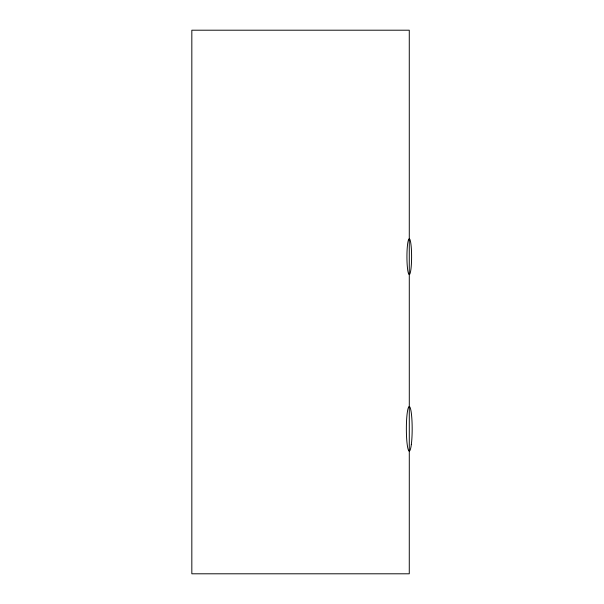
<?xml version="1.0" encoding="UTF-8"?>
<svg xmlns="http://www.w3.org/2000/svg" width="604" height="604" viewBox="0 0 604 604"><rect width="100%" height="100%" fill="white"/><g stroke="black" fill="none" stroke-linecap="round" stroke-linejoin="round"><path stroke-width="0.91" d="M409.293 451.097L409.27 573.8L191.83 573.8L191.83 30.2L409.27 30.2L409.293 451.097M409.686 239.131L409.074 238.905A17.856 2.333 -90 0 0 406.937 255.839A17.856 2.333 -90 0 0 408.855 274.269L409.459 274.495A17.856 2.333 -90 0 0 411.596 257.561A17.856 2.333 -90 0 0 409.686 239.131M411.339 444.438A22.257 2.907 -90 0 0 409.995 407.285A22.257 2.907 -90 0 0 406.469 434.797A22.257 2.907 -90 0 0 411.339 444.438"/></g></svg>
